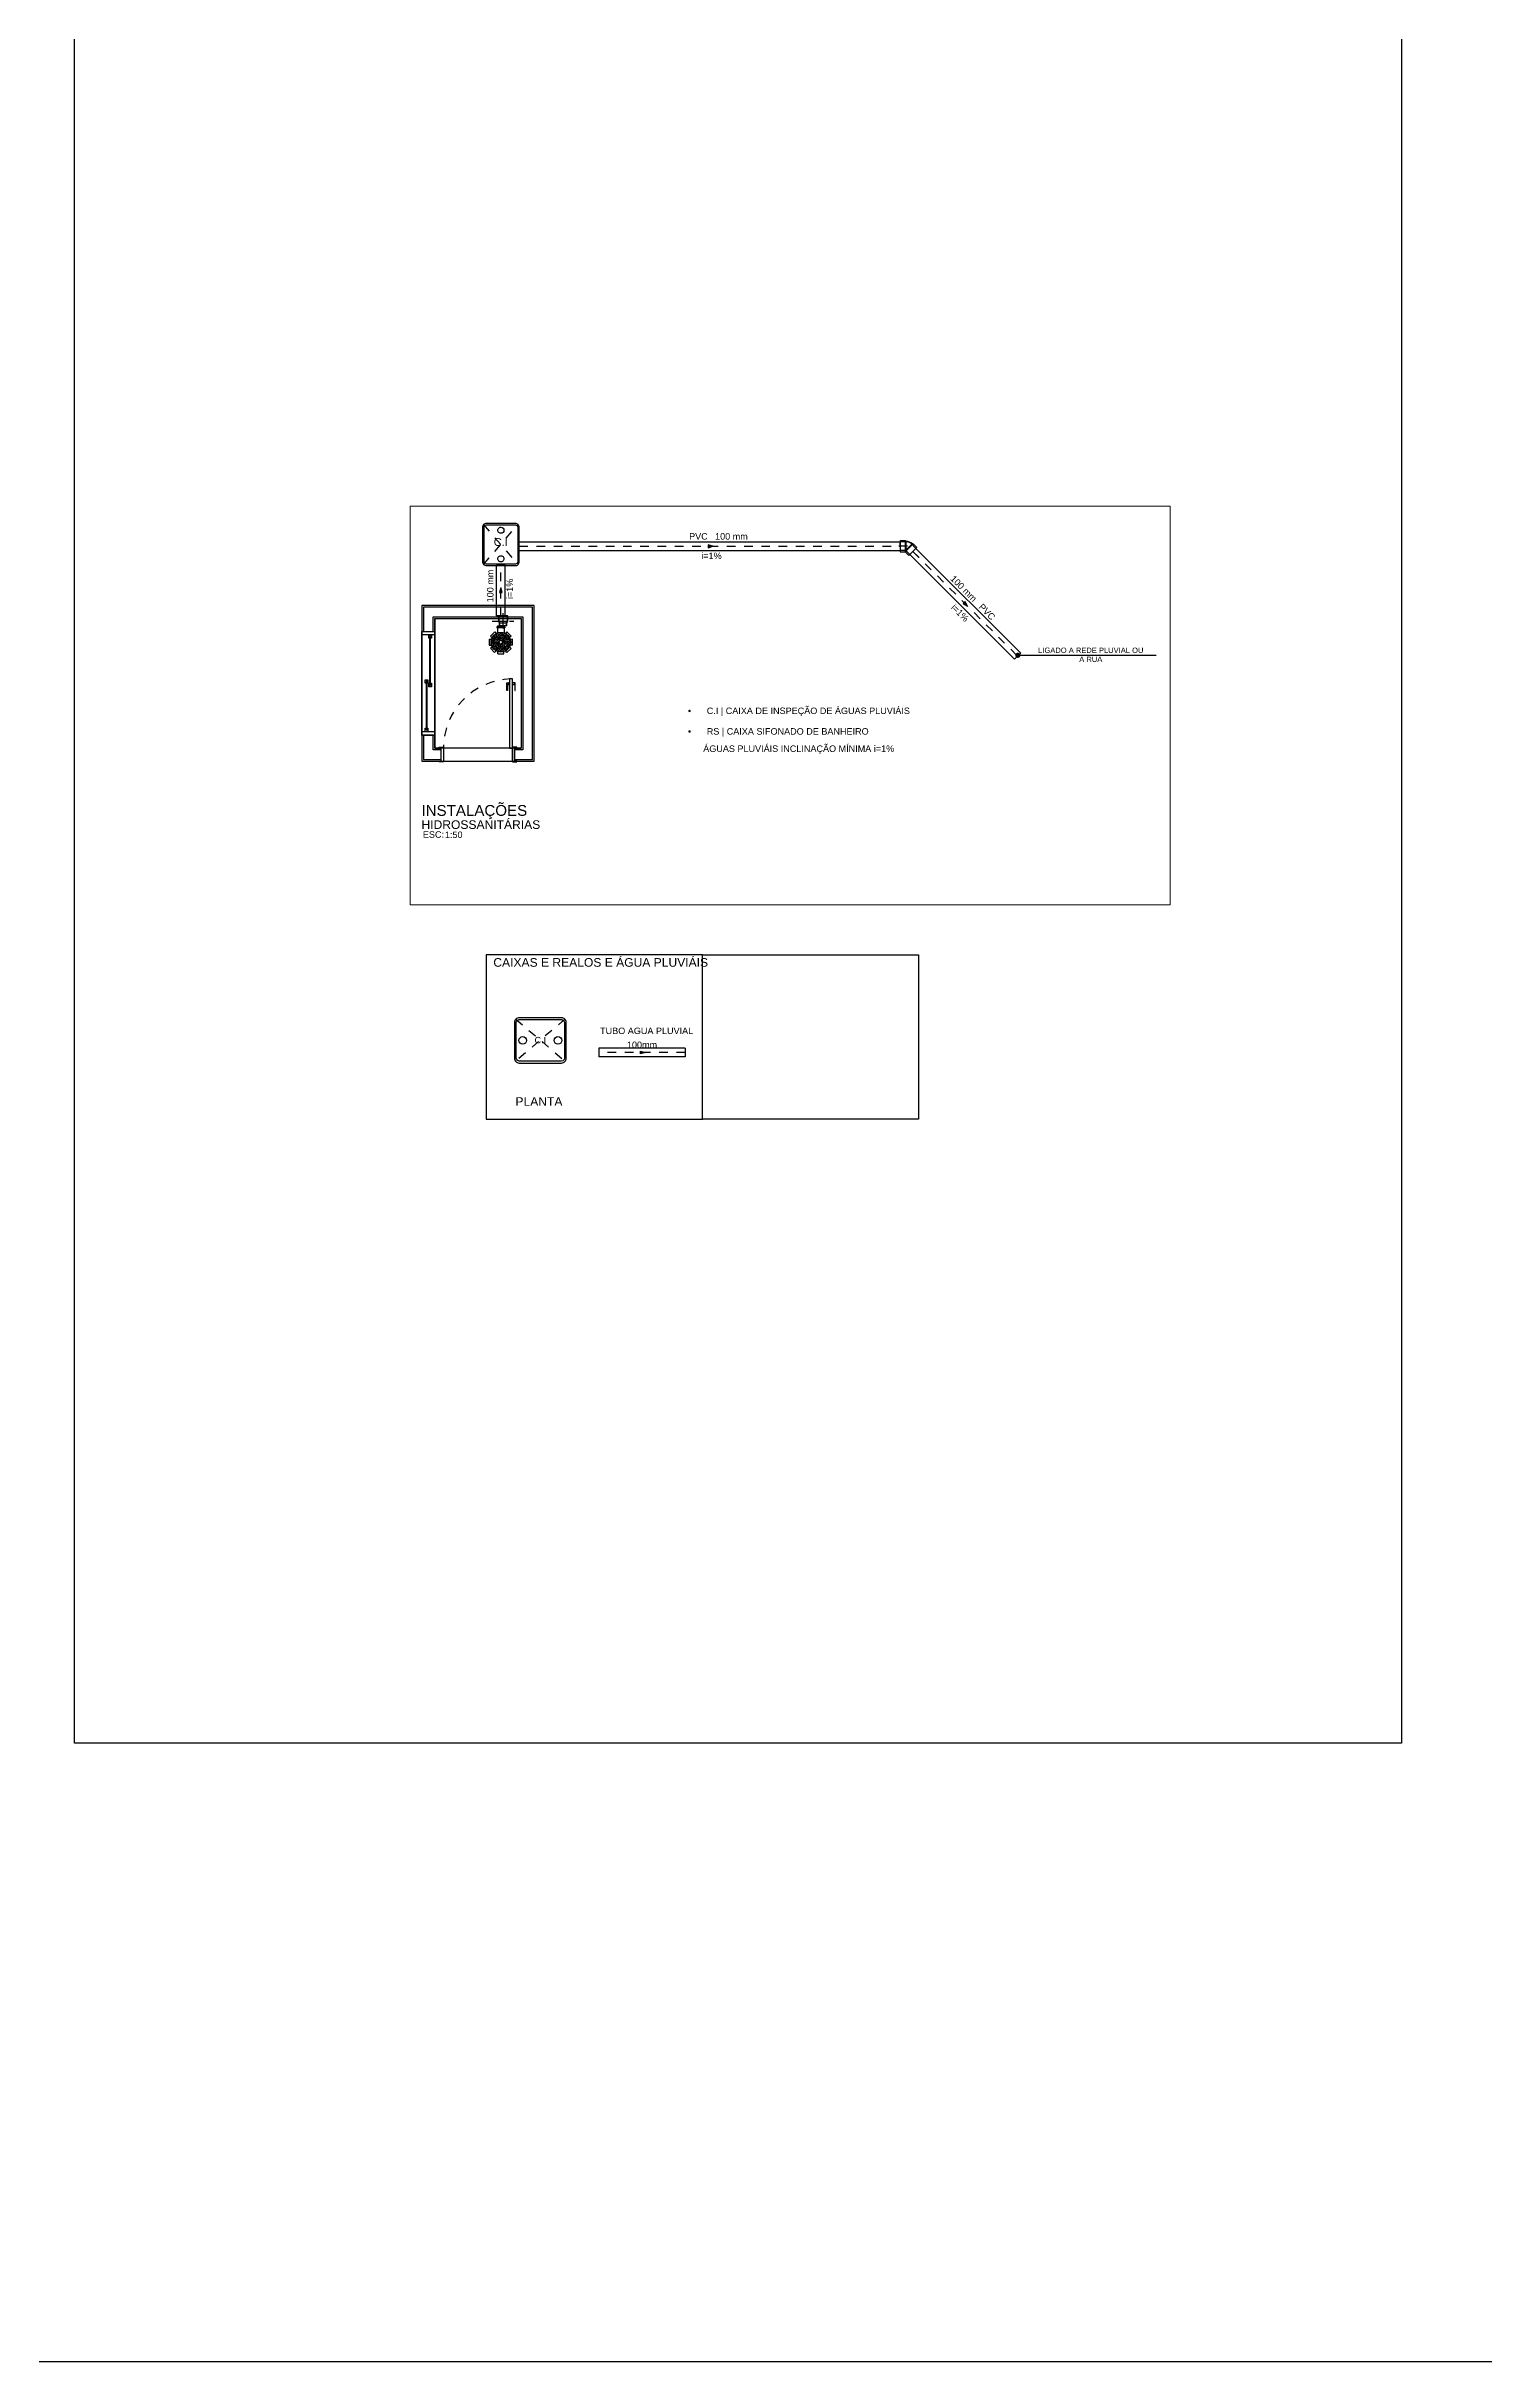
# Model space of a CAD drawing. Header units: inches. Extents: x -409 to -274, y -29 to 11.
# Drawn here: x -373.22 to -356.59, y -29.08 to -2.29 of the extents above; entities that cross this region are included whole.
import ezdxf
from ezdxf.enums import TextEntityAlignment as Align

# ---------------------------------------------------------------- set-up
doc = ezdxf.new("R2010")
doc.units = ezdxf.units.IN
doc.header["$MEASUREMENT"] = 0
for name, pattern in [('CENTER', [2, 1.25, -0.25, 0.25, -0.25]), ('CONTINU', [0]), ('DASHED2', [9.525, 6.35, -3.175]), ('HIDDEN', [0.375, 0.25, -0.125]), ('HIDDEN2', [0.1875, 0.125, -0.0625])]:
    doc.linetypes.add(name, pattern=pattern)
doc.layers.get('0').update_dxf_attribs({"color": 8})
for name, color, linetype in [('.10', 1, 'Continuous'), ('0.01', 253, 'Continuous'), ('1', 1, 'Continuous'), ('AQ-COTAS - MÓVEIS', 8, 'Continuous'), ('AR-ALV-CRT', 4, 'Continuous'), ('AR-PS-TXT-VT2', 2, 'Continuous'), ('ARQ-PIS', 1, 'Continuous'), ('ARQ-PROJ', 1, 'HIDDEN'), ('ARQ-TXT-02', 2, 'Continuous'), ('ARQ-TXT-03', 3, 'Continuous'), ('ARQ-TXT-04', 4, 'Continuous'), ('ARQ-TXT-50', 2, 'Continuous'), ('ARQ-TXT-SMB', 4, 'Continuous'), ('ELE-VT3', 30, 'Continuous'), ('HID-APL-TUB', 75, 'CONTINU'), ('HID-ESG-CON', 37, 'CONTINU'), ('matriz', 1, 'Continuous'), ('R- ANOTAÇÕES', 3, 'Continuous')]:
    doc.layers.add(name, color=color, linetype=linetype)
for name, color, linetype, lineweight in [('AR-ALV-HTC', 251, 'Continuous', 0), ('QUAD_LIMITES', 2, 'Continuous', 0), ('TQ-Textos conduto', 7, 'Continuous', 5)]:
    doc.layers.add(name, color=color, linetype=linetype, lineweight=lineweight)
doc.styles.add('1-50-HID-ARIAL-65', font='arial.ttf', dxfattribs={"height": 0.065})
doc.styles.add('__Style-STANDARD', font='STANDARD.shx')
doc.styles.add('Annotative', font='arial.ttf')
doc.styles.add('Arial', font='ARIALUNI.ttf')
doc.styles.add('MtXpl_Symbol', font='symbol.ttf')
doc.styles.add('Swiss LT', font='swissl.ttf')
doc.linetypes.add('__{ -E- }', pattern='A,4,-0.75,["E",__Style-STANDARD,S=0.15,R=0,X=-0.0504,Y=-0.0768],-0.75', length=5.5)
doc.dimstyles.new('1-75', dxfattribs={"dimtxt": 0.14, "dimasz": 0.06, "dimexe": 0.01, "dimexo": 0.05, "dimgap": 0.05, "dimtad": 1, "dimzin": 4, "dimdsep": 46, "dimtxsty": 'Annotative', "dimblk": 'ARCHTICK', "dimcen": 0.09, "dimclrd": 10, "dimclre": 10, "dimclrt": 2, "dimadec": 0, "dimazin": 0, "dimtfac": 1, "dimtix": 1, "dimtofl": 0, "dimtmove": 0, "dimatfit": 3, "dimldrblk": 'DOT', "dimfxl": 0.1, "dimfxlon": 1, "dimtolj": 1, "dimtzin": 0, "dimarcsym": 0})

# ---------------------------------------------------------------- blocks, each defined once
blk = doc.blocks.new('ralo sifonado')
for p, q in [((116853.6, -22020.8), (116853, -22025.3)), ((116853, -22025.3), (116854.7, -22025.5)), ((116853.6, -22020.8), (116855.3, -22021)), ((116858.6, -22015.6), (116855, -22018.4)), ((116855, -22018.4), (116856.1, -22019.7)), ((116858.6, -22015.6), (116859.6, -22016.9)), ((116861.1, -22012.8), (116860.6, -22016.6)), ((116860.8, -22011.8), (116860.7, -22012.5)), ((116861, -22012.7), (116860.7, -22012.6)), ((116861.2, -22011.7), (116860.8, -22011.8)), ((116866.5, -22013.4), (116861.1, -22012.7)), ((116861.3, -22011), (116861.2, -22011.7)), ((116866.6, -22012.4), (116861.2, -22011.7)), ((116861.3, -22011), (116866.7, -22011.7)), ((116866.5, -22013.5), (116866, -22017.3)), ((116866.7, -22011.7), (116866.6, -22012.4)), ((116866.6, -22012.4), (116867, -22012.5)), ((116866.6, -22013.4), (116866.9, -22013.4)), ((116868.2, -22016.8), (116866.9, -22017.9)), ((116867.1, -22012.6), (116867, -22013.3)), ((116871, -22020.4), (116868.2, -22016.8)), ((116871, -22020.4), (116869.7, -22021.4)), ((116871.8, -22023.1), (116870.1, -22022.9)), ((116871.2, -22027.6), (116871.8, -22023.1)), ((116853.8, -22028), (116855.1, -22027)), ((116853.8, -22028), (116856.5, -22031.6)), ((116856.5, -22031.6), (116857.9, -22030.5)), ((116859, -22033), (116859.2, -22031.3)), ((116859, -22033), (116863.5, -22033.6)), ((116863.5, -22033.6), (116863.7, -22031.9)), ((116866.2, -22032.8), (116865.2, -22031.5)), ((116866.2, -22032.8), (116869.8, -22030.1)), ((116869.8, -22030.1), (116868.7, -22028.7)), ((116871.2, -22027.6), (116869.5, -22027.4))]:
    blk.add_line(p, q)
blk.add_circle((116862.4, -22024.2), 7.77)
for centre, start, end in [((116860.8, -22012.5), 172.7905, 257.7905), ((116860.9, -22011.9), 97.7905, 172.7905), ((116861, -22012.8), 352.7905, 77.7905), ((116861.1, -22011.6), 277.7905, 352.7905), ((116866.6, -22013.5), 87.7905, 172.7905), ((116866.8, -22012.3), 172.7905, 247.7905), ((116866.9, -22013.3), 267.7905, 352.7905), ((116867, -22012.6), 352.7905, 67.7905)]:
    blk.add_arc(centre, 0.1, start, end)
at = {"layer": '0.01', "lineweight": 0}
for p, q in [((116857.5, -22023.9), (116855.8, -22023.9)), ((116857.5, -22024.5), (116855.8, -22024.5)), ((116857.5, -22023.2), (116856, -22022.8)), ((116857.5, -22025.2), (116856, -22025.6)), ((116857.7, -22022.6), (116856.1, -22022.2)), ((116858, -22022), (116856.6, -22021.2)), ((116858.3, -22021.5), (116856.9, -22020.7)), ((116858.7, -22020.9), (116857.5, -22019.8)), ((116859.1, -22020.5), (116858, -22019.3)), ((116859.6, -22023.9), (116858.3, -22023.9)), ((116859.6, -22024.5), (116858.3, -22024.5)), ((116859.7, -22023.4), (116858.5, -22022.9)), ((116859.7, -22025), (116858.5, -22025.5)), ((116859.9, -22022.8), (116858.7, -22022.3)), ((116859.7, -22020.1), (116858.9, -22018.7)), ((116860.2, -22022.4), (116859.3, -22021.5)), ((116860.2, -22019.8), (116859.4, -22018.4)), ((116860.6, -22022), (116859.7, -22021.1)), ((116860.8, -22019.5), (116860.4, -22017.9)), ((116861.3, -22023.9), (116860.4, -22023.9)), ((116861.3, -22024.5), (116860.4, -22024.5)), ((116861, -22021.7), (116860.5, -22020.5)), ((116866.9, -22013.3), (116860.8, -22012.5)), ((116861.4, -22023.7), (116860.8, -22023)), ((116861.4, -22024.7), (116860.8, -22025.4)), ((116867, -22012.6), (116860.9, -22011.9)), ((116861.4, -22019.4), (116861, -22017.8)), ((116861.6, -22021.5), (116861.1, -22020.3)), ((116861.9, -22023.2), (116861.2, -22022.6)), ((116861.9, -22025.2), (116861.2, -22025.9)), ((116862.1, -22019.3), (116862.1, -22017.6)), ((116862.1, -22021.4), (116862.1, -22020.1)), ((116862.1, -22023.1), (116862.1, -22022.2)), ((116862.1, -22025.3), (116862.1, -22026.2)), ((116862.7, -22019.3), (116862.7, -22017.6)), ((116862.7, -22021.4), (116862.7, -22020.1)), ((116862.7, -22023.1), (116862.7, -22022.2)), ((116862.7, -22025.3), (116862.7, -22026.2)), ((116862.9, -22023.2), (116863.6, -22022.6)), ((116862.9, -22025.2), (116863.6, -22025.9)), ((116863.2, -22021.5), (116863.7, -22020.3)), ((116863.4, -22019.4), (116863.8, -22017.8)), ((116863.4, -22023.7), (116864, -22023)), ((116863.4, -22024.7), (116864, -22025.4)), ((116863.5, -22023.9), (116864.4, -22023.9)), ((116863.5, -22024.5), (116864.4, -22024.5)), ((116863.8, -22021.7), (116864.3, -22020.5)), ((116864, -22019.5), (116864.4, -22017.9)), ((116864.2, -22022), (116865.1, -22021.1)), ((116864.6, -22019.8), (116865.4, -22018.4)), ((116864.6, -22022.4), (116865.5, -22021.5)), ((116864.9, -22022.8), (116866.1, -22022.3)), ((116865.1, -22020.1), (116865.9, -22018.7)), ((116865.1, -22023.4), (116866.3, -22022.9)), ((116865.1, -22025), (116866.3, -22025.5)), ((116865.2, -22023.9), (116866.5, -22023.9)), ((116865.2, -22024.5), (116866.5, -22024.5)), ((116865.7, -22020.5), (116866.8, -22019.3)), ((116866.1, -22020.9), (116867.3, -22019.8)), ((116866.5, -22021.5), (116867.9, -22020.7)), ((116866.8, -22022), (116868.2, -22021.2)), ((116867.1, -22022.6), (116868.7, -22022.2)), ((116867.2, -22023.2), (116868.8, -22022.8)), ((116867.2, -22025.2), (116868.8, -22025.6)), ((116867.3, -22023.9), (116869, -22023.9)), ((116867.3, -22024.5), (116869, -22024.5)), ((116857.7, -22025.8), (116856.1, -22026.2)), ((116858, -22026.4), (116856.6, -22027.2)), ((116858.3, -22026.9), (116856.9, -22027.8)), ((116858.7, -22027.5), (116857.5, -22028.6)), ((116859.1, -22027.9), (116858, -22029.1)), ((116859.9, -22025.6), (116858.7, -22026.1)), ((116859.7, -22028.3), (116858.9, -22029.7)), ((116860.2, -22026), (116859.3, -22026.9)), ((116860.2, -22028.6), (116859.4, -22030)), ((116860.6, -22026.4), (116859.7, -22027.3)), ((116860.8, -22028.9), (116860.4, -22030.5)), ((116861, -22026.7), (116860.5, -22027.9)), ((116861.4, -22029.1), (116861, -22030.6)), ((116861.6, -22026.9), (116861.1, -22028.1)), ((116862.1, -22027), (116862.1, -22028.3)), ((116862.1, -22029.1), (116862.1, -22030.8)), ((116862.7, -22027), (116862.7, -22028.3)), ((116862.7, -22029.1), (116862.7, -22030.8)), ((116863.2, -22026.9), (116863.7, -22028.1)), ((116863.4, -22029.1), (116863.8, -22030.6)), ((116863.8, -22026.7), (116864.3, -22027.9)), ((116864, -22028.9), (116864.4, -22030.5)), ((116864.2, -22026.4), (116865.1, -22027.3)), ((116864.6, -22026), (116865.5, -22026.9)), ((116864.6, -22028.6), (116865.4, -22030)), ((116864.9, -22025.6), (116866.1, -22026.1)), ((116865.1, -22028.3), (116865.9, -22029.7)), ((116865.7, -22027.9), (116866.8, -22029.1)), ((116866.1, -22027.5), (116867.3, -22028.6)), ((116866.5, -22026.9), (116867.9, -22027.8)), ((116866.8, -22026.4), (116868.2, -22027.2)), ((116867.1, -22025.8), (116868.7, -22026.2))]:
    blk.add_line(p, q, dxfattribs=at)
for radius in [7.55, 7.35]:
    blk.add_circle((116862.4, -22024.2), radius, dxfattribs=at)
for radius, start, end in [(6.58, 167.6132, 177.3868), (6.58, 182.6132, 192.3868), (6.58, 152.6132, 162.3868), (6.58, 137.6132, 147.3868), (4.95, 168.4746, 176.5254), (4.95, 183.4746, 191.5254), (4.95, 153.4746, 161.5254), (6.58, 122.6132, 132.3868), (4.95, 138.4746, 146.5254), (4.15, 161.6455, 175.8545), (4.15, 184.1455, 198.3545), (4.15, 139.1455, 153.3545), (4.95, 123.4746, 131.5254), (6.58, 107.6132, 117.3868), (2.85, 163.5423, 173.9577), (2.85, 186.0423, 196.4577), (4.15, 116.6455, 130.8545), (2.85, 141.0423, 151.4577), (4.95, 108.4746, 116.5254), (2.05, 143.415, 171.585), (2.05, 188.415, 216.585), (2.85, 118.5423, 128.9577), (6.58, 92.6132, 102.3868), (4.15, 94.1455, 108.3545), (2.05, 98.415, 126.585), (1.1, 150.8266, 164.1734), (1.1, 195.8266, 209.1734), (4.95, 93.4746, 101.5254), (2.85, 96.0423, 106.4577), (1.1, 105.8266, 119.1734), (1.1, 240.8266, 254.1734), (6.58, 77.6132, 87.3868), (4.95, 78.4746, 86.5254), (4.15, 71.6455, 85.8545), (2.85, 73.5423, 83.9577), (2.05, 53.415, 81.585), (1.1, 60.8266, 74.1734), (1.1, 285.8266, 299.1734), (1.1, 15.8266, 29.1734), (1.1, 330.8266, 344.1734), (2.85, 51.0423, 61.4577), (4.95, 63.4746, 71.5254), (2.05, 8.415, 36.585), (2.05, 323.415, 351.585), (4.15, 49.1455, 63.3545), (6.58, 62.6132, 72.3868), (2.85, 28.5423, 38.9577), (4.95, 48.4746, 56.5254), (2.85, 6.0423, 16.4577), (2.85, 343.5423, 353.9577), (4.15, 26.6455, 40.8545), (6.58, 47.6132, 57.3868), (4.95, 33.4746, 41.5254), (4.15, 4.1455, 18.3545), (4.15, 341.6455, 355.8545), (4.95, 18.4746, 26.5254), (4.95, 3.4746, 11.5254), (4.95, 348.4746, 356.5254), (6.58, 32.6132, 42.3868), (6.58, 17.6132, 27.3868), (6.58, 2.6132, 12.3868), (6.58, 347.6132, 357.3868), (6.58, 197.6132, 207.3868), (6.58, 212.6132, 222.3868), (4.95, 198.4746, 206.5254), (6.58, 227.6132, 237.3868), (4.95, 213.4746, 221.5254), (4.15, 206.6455, 220.8545), (4.95, 228.4746, 236.5254), (6.58, 242.6132, 252.3868), (4.15, 229.1455, 243.3545), (2.85, 208.5423, 218.9577), (4.95, 243.4746, 251.5254), (2.85, 231.0423, 241.4577), (6.58, 257.6132, 267.3868), (4.15, 251.6455, 265.8545), (2.05, 233.415, 261.585), (4.95, 258.4746, 266.5254), (2.85, 253.5423, 263.9577), (2.05, 278.415, 306.585), (2.85, 276.0423, 286.4577), (4.15, 274.1455, 288.3545), (4.95, 273.4746, 281.5254), (6.58, 272.6132, 282.3868), (2.85, 298.5423, 308.9577), (4.95, 288.4746, 296.5254), (4.15, 296.6455, 310.8545), (6.58, 287.6132, 297.3868), (2.85, 321.0423, 331.4577), (4.95, 303.4746, 311.5254), (4.15, 319.1455, 333.3545), (6.58, 302.6132, 312.3868), (4.95, 318.4746, 326.5254), (4.95, 333.4746, 341.5254), (6.58, 317.6132, 327.3868), (6.58, 332.6132, 342.3868)]:
    blk.add_arc((116862.4, -22024.2), radius, start, end, dxfattribs=at)
blk = doc.blocks.new('HID-ESG-RSF')
at = {"layer": 'HID-ESG-CON', "color": 8, "xscale": 0.01, "yscale": 0.01, "zscale": 0.01, "rotation": 97.05921056914654}
blk.add_blockref('ralo sifonado', (142.534, -1075.849), dxfattribs=at)
blk = doc.blocks.new('*U531')
at = {"rotation": 89.99999999992913}
blk.add_blockref('HID-ESG-RSF', (110.983, -217.488), dxfattribs=at)
at = {"layer": 'AR-PS-TXT-VT2', "linetype": 'HIDDEN2', "ltscale": 0.001, "style": '1-50-HID-ARIAL-65'}
blk.add_attdef('XX', text='', height=0.075, dxfattribs=at).set_placement((0, 0), align=Align.MIDDLE_CENTER)
blk = doc.blocks.new('*U497')
at = {"layer": 'ARQ-TXT-02', "insert": (0.016, 0.158), "char_height": 0.075, "attachment_point": 1, "style": 'Arial'}
blk.add_mtext_dynamic_manual_height_columns('ESC:', width=0.00229, gutter_width=0.417, heights=[0], dxfattribs=at)
at = {"layer": 'ARQ-TXT-02', "style": 'Arial'}
blk.add_attdef('ESCALA', (0.271, 0.08), '', height=0.075, dxfattribs=at)
at = {"layer": 'ARQ-TXT-03', "style": 'Arial'}
blk.add_attdef('DESENHO', (0, 0.185), '', height=0.1, dxfattribs=at)
at = {"layer": 'ARQ-TXT-04', "style": 'Arial'}
blk.add_attdef('MATÉRIA', text='', height=0.125, dxfattribs=at).set_placement((0, 0.299), align=Align.BOTTOM_LEFT)
blk = doc.blocks.new('*U532')
at = {"linetype": 'HIDDEN2', "ltscale": 0.5}
for p, q in [((0.284, 0.243), (-0.287, -0.246)), ((0.284, 0.243), (-0.287, -0.246)), ((-0.284, 0.243), (0.287, -0.246)), ((-0.284, 0.243), (0.287, -0.246))]:
    blk.add_line(p, q, dxfattribs=at)
for points in [[(0.244, 0.259), (-0.243, 0.259, 0.435643), (-0.3, 0.202), (-0.3, -0.208, 0.424921), (-0.245, -0.265), (0.246, -0.265, 0.41422), (0.3, -0.21), (0.3, 0.204, 0.424872)], [(0.244, 0.259), (-0.243, 0.259, 0.435643), (-0.3, 0.202), (-0.3, -0.208, 0.424921), (-0.245, -0.265), (0.246, -0.265, 0.41422), (0.3, -0.21), (0.3, 0.204, 0.424872)], [(0.245, 0.237, -0.423736), (0.279, 0.204), (0.279, -0.21, -0.414234), (0.246, -0.243), (-0.245, -0.243, -0.423865), (-0.278, -0.209), (-0.278, 0.203, -0.433454), (-0.244, 0.237)], [(0.245, 0.237, -0.423736), (0.279, 0.204), (0.279, -0.21, -0.414234), (0.246, -0.243), (-0.245, -0.243, -0.423865), (-0.278, -0.209), (-0.278, 0.203, -0.433454), (-0.244, 0.237)], [(-0.159, -0.003, -1), (-0.247, -0.003, -1)], [(-0.159, -0.003, -1), (-0.247, -0.003, -1)], [(0.248, -0.003, -1), (0.16, -0.003, -1)], [(0.248, -0.003, -1), (0.16, -0.003, -1)]]:
    blk.add_lwpolyline(points, format="xyb", close=True)
at = {"layer": 'AR-PS-TXT-VT2', "linetype": 'HIDDEN2', "ltscale": 0.001, "style": '1-50-HID-ARIAL-65'}
blk.add_attdef('XX', text='', height=0.113, dxfattribs=at).set_placement((0.037, -0.001), align=Align.MIDDLE_CENTER)
blk = doc.blocks.new('*U530')
at = {"layer": 'AR-ALV-HTC'}
h = blk.add_hatch(color=1, dxfattribs=at)
h.dxf.hatch_style = 1
h.paths.add_polyline_path([(3.946, -2.517), (3.923, -2.494), (3.974, -2.468)])
for p, q in [((4.19, -2.321), (4.12, -2.251)), ((3.778, -2.734), (3.707, -2.663))]:
    blk.add_line(p, q)
for points in [[(3.707, -2.663), (4.12, -2.251)], [(3.778, -2.734), (4.19, -2.321)]]:
    blk.add_lwpolyline(points)
at = {"layer": '1'}
blk.add_lwpolyline([(3.974, -2.468), (3.923, -2.494), (3.946, -2.517)], close=True, dxfattribs=at)
at = {"layer": 'ARQ-PROJ', "color": 251, "ltscale": 0.4, "true_color": 0x636466}
blk.add_lwpolyline([(3.743, -2.698), (4.155, -2.286)], dxfattribs=at)
at = {"layer": 'AR-PS-TXT-VT2', "style": 'Arial'}
blk.add_attdef('TUBO', text='', height=0.075, rotation=225, dxfattribs=at).set_placement((4.032, -2.451), align=Align.BOTTOM_CENTER)
blk = doc.blocks.new('*U522')
at = {"color": 8, "linetype": 'CENTER', "ltscale": 0.01}
blk.add_line((-0.029, -0.146), (-0.206, 0.031), dxfattribs=at)
blk.add_line((-0.029, -0.146), (-0.206, 0.031), dxfattribs=at)
at = {"color": 8}
for p, q in [((-0.079, -0.095), (-0.155, -0.019)), ((-0.072, -0.074), (-0.134, -0.012))]:
    blk.add_line(p, q, dxfattribs=at)
blk.add_lwpolyline([(-0.111, 0.011), (-0.134, -0.012), (-0.155, -0.019), (-0.198, -0.061), (-0.121, -0.138), (-0.079, -0.095), (-0.072, -0.074), (-0.049, -0.051), (-0.111, 0.011)])
at = {"layer": '0.01', "color": 8, "linetype": '__{ -E- }', "ltscale": 3}
blk.add_line((-0.056, 0.004), (-0.183, -0.123), dxfattribs=at)
for points in [[(-0.108, 0.009), (-0.132, -0.015), (-0.153, -0.022), (-0.195, -0.064)], [(-0.124, -0.135), (-0.082, -0.093), (-0.075, -0.072), (-0.051, -0.048)]]:
    blk.add_lwpolyline(points, dxfattribs=at)
blk = doc.blocks.new('*U523')
at = {"layer": 'AR-ALV-HTC'}
h = blk.add_hatch(color=1, dxfattribs=at)
h.dxf.hatch_style = 1
h.paths.add_polyline_path([(5.284, -3.851), (5.308, -3.828), (5.334, -3.878)])
for p, q in [((3.716, -2.33), (3.787, -2.259)), ((6.833, -5.447), (6.903, -5.376))]:
    blk.add_line(p, q)
for points in [[(3.716, -2.33), (6.833, -5.447)], [(3.787, -2.259), (6.903, -5.376)]]:
    blk.add_lwpolyline(points)
at = {"layer": '1'}
blk.add_lwpolyline([(5.334, -3.878), (5.308, -3.828), (5.284, -3.851)], close=True, dxfattribs=at)
at = {"layer": 'ARQ-PROJ', "color": 251, "ltscale": 0.4, "true_color": 0x636466}
blk.add_lwpolyline([(3.751, -2.295), (6.868, -5.411)], dxfattribs=at)
at = {"layer": 'AR-PS-TXT-VT2', "style": 'Arial'}
blk.add_attdef('TUBO', text='', height=0.075, rotation=135, dxfattribs=at).set_placement((5.351, -3.936), align=Align.BOTTOM_CENTER)
blk = doc.blocks.new('*U524')
for p, q in [((-0.182, 0.028), (-0.052, 0.028)), ((-0.182, -0.03), (-0.182, 0.028)), ((-0.052, -0.03), (-0.052, 0.028)), ((-0.175, -0.038), (-0.182, -0.03)), ((-0.144, -0.112), (-0.144, -0.122)), ((-0.103, -0.163), (-0.144, -0.122)), ((-0.103, -0.163), (-0.011, -0.072)), ((-0.011, -0.072), (-0.052, -0.03))]:
    blk.add_line(p, q)
at = {"color": 8}
for p, q in [((-0.182, -0.03), (-0.052, -0.03)), ((-0.163, -0.038), (-0.07, -0.038)), ((-0.144, -0.122), (-0.052, -0.03)), ((-0.14, -0.107), (-0.07, -0.038))]:
    blk.add_line(p, q, dxfattribs=at)
at = {"color": 8, "linetype": 'CENTER', "ltscale": 0.005}
blk.add_lwpolyline([(-0.167, 0.028), (-0.167, -0.057, 0.198912), (-0.152, -0.092), (-0.092, -0.153)], format="xyb", dxfattribs=at)
for points in [[(-0.117, 0.128), (-0.117, -0.057), (0.014, -0.188)], [(-0.067, 0.028), (-0.067, -0.036), (-0.021, -0.082)]]:
    blk.add_lwpolyline(points, dxfattribs=at)
blk.add_arc((-0.055, -0.031), 0.12, 183.1347, 222.1168)
at = {"color": 8}
for points, knots in [([(-0.175, -0.038), (-0.175, -0.038), (-0.175, -0.038), (-0.174, -0.038), (-0.174, -0.038), (-0.173, -0.038), (-0.173, -0.038), (-0.172, -0.038), (-0.171, -0.038), (-0.17, -0.038), (-0.169, -0.038), (-0.167, -0.038), (-0.166, -0.038), (-0.165, -0.038), (-0.164, -0.038), (-0.163, -0.038)], [119.606602, 119.606602, 119.606602, 119.606602, 121.456409, 121.456409, 123.306217, 123.306217, 125.156024, 125.156024, 127.005832, 127.005832, 128.857042, 128.857042, 130.708253, 130.708253, 132.276698, 132.276698, 132.276698, 132.276698]), ([(-0.14, -0.107), (-0.14, -0.108), (-0.141, -0.108), (-0.141, -0.109), (-0.142, -0.11), (-0.143, -0.11), (-0.143, -0.111), (-0.144, -0.111), (-0.144, -0.111), (-0.144, -0.112), (-0.144, -0.112), (-0.144, -0.112)], [110.485651, 110.485651, 110.485651, 110.485651, 111.980659, 111.980659, 113.830682, 113.830682, 115.680705, 115.680705, 117.530728, 117.530728, 119.38075, 119.38075, 119.38075, 119.38075]), ([(-0.07, -0.038), (-0.069, -0.037), (-0.068, -0.037), (-0.065, -0.036), (-0.064, -0.035), (-0.061, -0.034), (-0.06, -0.034), (-0.058, -0.033), (-0.057, -0.032), (-0.056, -0.032), (-0.055, -0.031), (-0.054, -0.031), (-0.053, -0.031), (-0.053, -0.03), (-0.052, -0.03), (-0.052, -0.03)], [2.849445, 2.849445, 2.849445, 2.849445, 4.160717, 4.160717, 6.241076, 6.241076, 8.321435, 8.321435, 10.281148, 10.281148, 12.240862, 12.240862, 14.200576, 14.200576, 16.16029, 16.16029, 16.16029, 16.16029])]:
    blk.add_open_spline(points, degree=3, knots=knots, dxfattribs=at)
blk = doc.blocks.new('*U526')
at = {"layer": 'AR-ALV-HTC'}
h = blk.add_hatch(color=1, dxfattribs=at)
h.dxf.hatch_style = 1
h.paths.add_polyline_path([(3.933, -3.038), (3.965, -3.038), (3.948, -3.092)])
for p, q in [((3.899, -2.201), (3.999, -2.201)), ((3.899, -3.914), (3.999, -3.914))]:
    blk.add_line(p, q)
for points in [[(3.899, -2.201), (3.899, -3.914)], [(3.999, -2.201), (3.999, -3.914)]]:
    blk.add_lwpolyline(points)
at = {"layer": '1'}
blk.add_lwpolyline([(3.948, -3.092), (3.965, -3.038), (3.933, -3.038)], close=True, dxfattribs=at)
at = {"layer": 'ARQ-PROJ', "color": 251, "ltscale": 0.4, "true_color": 0x636466}
blk.add_lwpolyline([(3.949, -2.201), (3.949, -3.914)], dxfattribs=at)
at = {"layer": 'AR-PS-TXT-VT2', "style": 'Arial'}
blk.add_attdef('TUBO', text='', height=0.075, rotation=90, dxfattribs=at).set_placement((3.919, -3.145), align=Align.BOTTOM_CENTER)
blk = doc.blocks.new('*U527')
at = {"linetype": 'HIDDEN2', "ltscale": 0.5}
for p, q in [((0.284, 0.243), (-0.287, -0.246)), ((0.284, 0.243), (-0.287, -0.246)), ((-0.284, 0.243), (0.287, -0.246)), ((-0.284, 0.243), (0.287, -0.246))]:
    blk.add_line(p, q, dxfattribs=at)
for points in [[(0.244, 0.259), (-0.243, 0.259, 0.435643), (-0.3, 0.202), (-0.3, -0.208, 0.424921), (-0.245, -0.265), (0.246, -0.265, 0.41422), (0.3, -0.21), (0.3, 0.204, 0.424872)], [(0.244, 0.259), (-0.243, 0.259, 0.435643), (-0.3, 0.202), (-0.3, -0.208, 0.424921), (-0.245, -0.265), (0.246, -0.265, 0.41422), (0.3, -0.21), (0.3, 0.204, 0.424872)], [(0.245, 0.237, -0.423736), (0.279, 0.204), (0.279, -0.21, -0.414234), (0.246, -0.243), (-0.245, -0.243, -0.423865), (-0.278, -0.209), (-0.278, 0.203, -0.433454), (-0.244, 0.237)], [(0.245, 0.237, -0.423736), (0.279, 0.204), (0.279, -0.21, -0.414234), (0.246, -0.243), (-0.245, -0.243, -0.423865), (-0.278, -0.209), (-0.278, 0.203, -0.433454), (-0.244, 0.237)], [(-0.159, -0.003, -1), (-0.247, -0.003, -1)], [(-0.159, -0.003, -1), (-0.247, -0.003, -1)], [(0.248, -0.003, -1), (0.16, -0.003, -1)], [(0.248, -0.003, -1), (0.16, -0.003, -1)]]:
    blk.add_lwpolyline(points, format="xyb", close=True)
at = {"layer": 'AR-PS-TXT-VT2', "linetype": 'HIDDEN2', "ltscale": 0.001, "style": '1-50-HID-ARIAL-65'}
blk.add_attdef('XX', text='', height=0.075, dxfattribs=at).set_placement((0, 0), align=Align.MIDDLE_CENTER)
blk = doc.blocks.new('*U525')
at = {"layer": 'AR-ALV-HTC'}
h = blk.add_hatch(color=1, dxfattribs=at)
h.dxf.hatch_style = 1
h.paths.add_polyline_path([(-0.019, 0.016), (-0.019, -0.016), (0.035, 0)])
for p, q in [((-0.5, 0.05), (-0.5, -0.05)), ((0.5, 0.05), (0.5, -0.05))]:
    blk.add_line(p, q)
for points in [[(0.5, 0.05), (-0.5, 0.05)], [(0.5, -0.05), (-0.5, -0.05)]]:
    blk.add_lwpolyline(points)
at = {"layer": '1'}
blk.add_lwpolyline([(0.035, 0), (-0.019, -0.016), (-0.019, 0.016)], close=True, dxfattribs=at)
at = {"layer": 'ARQ-PROJ', "color": 251, "ltscale": 0.4, "true_color": 0x636466}
blk.add_lwpolyline([(0.5, 0), (-0.5, 0)], dxfattribs=at)
at = {"layer": 'AR-PS-TXT-VT2', "style": 'Arial'}
blk.add_attdef('TUBO', text='', height=0.075, dxfattribs=at).set_placement((0, 0.03), align=Align.BOTTOM_CENTER)
blk = doc.blocks.new('_ArchTick')
at = {"color": 0, "linetype": 'ByBlock', "const_width": 0.15}
blk.add_lwpolyline([(-0.5, -0.5), (0.5, 0.5)], dxfattribs=at)
blk = doc.blocks.new('DOT')
at = {"layer": 'AQ-COTAS - MÓVEIS', "color": 0, "linetype": 'ByBlock'}
blk.add_line((-0.5, 0), (-1, 0), dxfattribs=at)
at = {"layer": 'AQ-COTAS - MÓVEIS', "color": 0, "linetype": 'ByBlock', "const_width": 0.5}
blk.add_lwpolyline([(-0.25, 0, 1), (0.25, 0, 1)], format="xyb", close=True, dxfattribs=at)

msp = doc.modelspace()

# ---------------------------------------------------------------- linework, layer by layer
at = {"layer": '.10', "color": 251, "true_color": 0x636466}
for p, q in [((-368.881, -8.762), (-368.881, -10.262)), ((-367.581, -8.762), (-368.881, -8.762)), ((-368.861, -8.782), (-368.861, -9.062)), ((-367.601, -8.782), (-368.861, -8.782)), ((-367.601, -10.542), (-367.601, -8.782)), ((-367.581, -10.562), (-367.581, -8.762)), ((-368.751, -9.062), (-368.751, -8.892)), ((-368.751, -8.892), (-367.711, -8.892)), ((-368.731, -8.912), (-368.731, -10.412)), ((-368.731, -10.412), (-368.731, -8.912)), ((-368.731, -8.912), (-367.731, -8.912)), ((-367.731, -8.912), (-367.731, -10.412)), ((-367.711, -8.892), (-367.711, -10.432)), ((-368.881, -10.262), (-368.881, -10.562)), ((-368.861, -10.262), (-368.861, -10.542)), ((-368.751, -10.432), (-368.751, -10.262)), ((-368.656, -10.432), (-368.751, -10.432)), ((-368.731, -10.412), (-368.656, -10.412)), ((-367.731, -10.412), (-368.731, -10.412)), ((-367.806, -10.412), (-367.731, -10.412)), ((-367.711, -10.432), (-367.806, -10.432)), ((-368.881, -10.562), (-367.581, -10.562)), ((-368.861, -10.542), (-368.656, -10.542)), ((-368.861, -10.562), (-368.751, -10.562)), ((-367.806, -10.542), (-367.601, -10.542))]:
    msp.add_line(p, q, dxfattribs=at)
at = {"layer": '1', "color": 1}
for points in [[(-368.135, -14.705), (-365.635, -14.705), (-365.635, -12.805), (-368.135, -12.805)], [(-363.135, -14.705), (-365.635, -14.705), (-365.635, -12.805), (-363.135, -12.805)]]:
    msp.add_lwpolyline(points, close=True, dxfattribs=at)
at = {"layer": 'ARQ-PIS', "color": 4, "linetype": 'ByBlock'}
msp.add_lwpolyline([(-372.898, -1.844), (-357.547, -1.844), (-357.547, -21.921), (-372.898, -21.921)], close=True, dxfattribs=at)
at = {"layer": 'ELE-VT3', "linetype": 'ByBlock'}
msp.add_lwpolyline([(-409.077, 11.376), (-273.831, 11.376), (-273.831, -29.078), (-409.077, -29.078)], close=True, dxfattribs=at)
at = {"layer": 'matriz', "color": 8, "linetype": 'DASHED2', "ltscale": 20}
for points in [[(-368.731, -9.062), (-368.731, -10.262), (-368.881, -10.262), (-368.881, -9.062)], [(-368.791, -9.122), (-368.791, -9.682), (-368.781, -9.682), (-368.781, -9.122)], [(-368.831, -9.642), (-368.831, -10.202), (-368.821, -10.202), (-368.821, -9.642)]]:
    msp.add_lwpolyline(points, close=True, dxfattribs=at)
at = {"layer": 'matriz', "color": 8}
for points in [[(-368.731, -9.062), (-368.731, -9.102), (-368.881, -9.102), (-368.881, -9.062)], [(-368.771, -9.102), (-368.771, -9.142), (-368.801, -9.142), (-368.801, -9.102)], [(-368.811, -9.622), (-368.811, -9.662), (-368.841, -9.662), (-368.841, -9.622)], [(-367.831, -9.612), (-367.866, -9.612), (-367.866, -10.412), (-367.831, -10.412)], [(-368.801, -9.702), (-368.801, -9.662), (-368.771, -9.662), (-368.771, -9.702)], [(-368.731, -10.262), (-368.731, -10.222), (-368.881, -10.222), (-368.881, -10.262)], [(-368.841, -10.222), (-368.841, -10.182), (-368.811, -10.182), (-368.811, -10.222)], [(-367.831, -10.412), (-368.631, -10.412), (-368.631, -10.562), (-367.831, -10.562)]]:
    msp.add_lwpolyline(points, close=True, dxfattribs=at)
for points in [[(-367.866, -9.684), (-367.869, -9.684), (-367.869, -9.677), (-367.891, -9.677), (-367.891, -9.747), (-367.896, -9.747), (-367.896, -9.657), (-367.869, -9.657), (-367.869, -9.649), (-367.866, -9.649)], [(-367.891, -9.677), (-367.891, -9.657)], [(-367.869, -9.677), (-367.869, -9.657)], [(-367.831, -9.684), (-367.828, -9.684), (-367.828, -9.677), (-367.806, -9.677), (-367.806, -9.747), (-367.801, -9.747), (-367.801, -9.657), (-367.828, -9.657), (-367.828, -9.649), (-367.831, -9.649)], [(-367.828, -9.677), (-367.828, -9.657)], [(-367.806, -9.677), (-367.806, -9.657)], [(-368.681, -10.402), (-368.631, -10.402), (-368.631, -10.572), (-368.681, -10.572), (-368.681, -10.562), (-368.656, -10.562), (-368.656, -10.412), (-368.681, -10.412), (-368.681, -10.402)], [(-367.781, -10.402), (-367.831, -10.402), (-367.831, -10.572), (-367.781, -10.572), (-367.781, -10.562), (-367.806, -10.562), (-367.806, -10.412), (-367.781, -10.412), (-367.781, -10.402)]]:
    msp.add_lwpolyline(points, dxfattribs=at)
at = {"layer": 'matriz', "color": 8, "linetype": 'HIDDEN', "ltscale": 0.3}
msp.add_arc((-367.831, -10.412), 0.8, 91.2676, 180, dxfattribs=at)
at = {"layer": 'QUAD_LIMITES'}
msp.add_lwpolyline([(-369.017, -7.613), (-360.224, -7.613), (-360.224, -12.223), (-369.017, -12.223)], close=True, dxfattribs=at)

# ---------------------------------------------------------------- block references
at = {"layer": 'ARQ-TXT-SMB'}
msp.add_blockref('*U497', (-368.885, -11.532), dxfattribs=at).add_auto_attribs({'ESCALA': '1:50', 'DESENHO': 'HIDROSSANITÁRIAS', 'MATÉRIA': 'INSTALAÇÕES'})
at = {"layer": 'HID-APL-TUB'}
for name, p, rotation in [('*U523', (-372.029, -9.107, 198.517), 44.99999999999167), ('*U524', (-363.304, -8.2, 198.517), 225.0000000000004), ('*U530', (-372.521, -9.621, 198.517), 44.99999999999167), ('*U526', (-367.549, -9.373, 198.517), 44.99999999999167), ('*U522', (-367.984, -9.066, 198.517), 225.0000000000004)]:
    msp.add_blockref(name, p, dxfattribs=dict(at, rotation=rotation))
ref = msp.add_blockref('*U532', (-367.969, -8.057, 198.517), dxfattribs=dict(at, xscale=0.8118556701031401, yscale=0.8118556701031401, zscale=0.8118556701031401, rotation=89.97979826920175))
ref.add_attrib('XX', 'C.I', dxfattribs={"layer": 'AR-PS-TXT-VT2', "linetype": 'HIDDEN2', "ltscale": 0.001, "height": 0.0913, "style": '1-50-HID-ARIAL-65'}).set_placement((-367.968, -8.027, 198.517), align=Align.MIDDLE_CENTER)
ref = msp.add_blockref('*U531', (-367.967, -9.186, 198.517), dxfattribs=dict(at, xscale=1.465375722101249, yscale=1.465375722101249, zscale=1.465375722101249, rotation=180.075166919684))
ref.add_attrib('XX', 'RS', dxfattribs={"layer": 'AR-PS-TXT-VT2', "linetype": 'HIDDEN2', "ltscale": 0.001, "height": 0.1099, "style": '1-50-HID-ARIAL-65'}).set_placement((-367.967, -9.186, 198.517), align=Align.MIDDLE_CENTER)
for name, p, values in [('*U527', (-367.51, -13.79), {'XX': 'C.I'}), ('*U525', (-366.334, -13.934), {'TUBO': '100mm'})]:
    msp.add_blockref(name, p, dxfattribs=at).add_auto_attribs(values)

# ---------------------------------------------------------------- texts
at = {"layer": 'AR-ALV-CRT', "color": 2, "insert": (-361.143, -9.249), "char_height": 0.0625, "width": 1.2773, "attachment_point": 2, "style": 'Arial'}
msp.add_mtext('\\A1;LIGADO A REDE PLUVIAL OU A RUA', dxfattribs=at)
at = {"layer": 'ARQ-TXT-50', "linetype": 'ByBlock'}
for s, style, p in [('·      ', 'MtXpl_Symbol', (-365.802, -10.018)), ('C.I | CAIXA DE INSPEÇÃO DE ÁGUAS PLUVIÁIS', 'Swiss LT', (-365.585, -10.018)), ('RS | CAIXA SIFONADO DE BANHEIRO', 'Swiss LT', (-365.585, -10.256)), ('·      ', 'MtXpl_Symbol', (-365.802, -10.256))]:
    msp.add_text(s, height=0.075, dxfattribs=dict(at, style=style)).set_placement(p)
at = {"layer": 'ARQ-TXT-50', "char_height": 0.075, "attachment_point": 1, "style": 'Swiss LT'}
for s, width, insert in [('ÁGUAS PLUVIÁIS INCLINAÇÃO MÍNIMA i=1%', 3.2898, (-365.626, -10.381)), ('\\pxql;TUBO AGUA PLUVIAL', 2.59509, (-366.819, -13.645))]:
    msp.add_mtext_dynamic_manual_height_columns(s, width=width, gutter_width=0.5, heights=[0], dxfattribs=dict(at, insert=insert))
at = {"layer": 'ARQ-TXT-50', "color": 3, "char_height": 0.1, "attachment_point": 1, "style": 'Swiss LT'}
for s, width, gutter_width, insert in [('CAIXAS E REALOS E ÁGUA PLUVIÁIS', 2.41968, 0.5, (-368.054, -12.841)), ('PLANTA ', 2.48002, 1, (-367.798, -14.45))]:
    msp.add_mtext_dynamic_manual_height_columns(s, width=width, gutter_width=gutter_width, heights=[0], dxfattribs=dict(at, insert=insert))
at = {"layer": 'TQ-Textos conduto', "char_height": 0.075, "line_spacing_factor": 0.6, "style": 'Arial'}
for s, insert, width, attachment_point in [('PVC', (-365.574, -8.001), 0.43102, 9), ('100 mm', (-365.489, -8.001), 0.75686, 7), ('i=1%', (-365.531, -8.226), 0.47172, 8)]:
    msp.add_mtext(s, dxfattribs=dict(at, insert=insert, width=width, attachment_point=attachment_point))
for s, insert, width, attachment_point, rotation in [('100 mm', (-368.051, -8.726), 0.75686, 7, 90), ('i=1%', (-367.826, -8.57), 0.47172, 8, 90), ('100 mm', (-362.507, -8.727), 0.75686, 9, 315), ('i=1%', (-362.682, -8.874), 0.47172, 8, 315), ('PVC', (-362.447, -8.787), 0.43102, 7, 315)]:
    msp.add_mtext(s, dxfattribs=dict(at, insert=insert, width=width, attachment_point=attachment_point, rotation=rotation))

# ---------------------------------------------------------------- leaders
at = {"layer": 'R- ANOTAÇÕES'}
msp.add_leader([(-361.987, -9.338), (-360.555, -9.338), (-360.388, -9.338)], dimstyle='1-75', override={"dimgap": 0.05, "dimtad": 0, "dimldrblk": 'DOT'}, dxfattribs=at)

doc.saveas('drawing.dxf')
